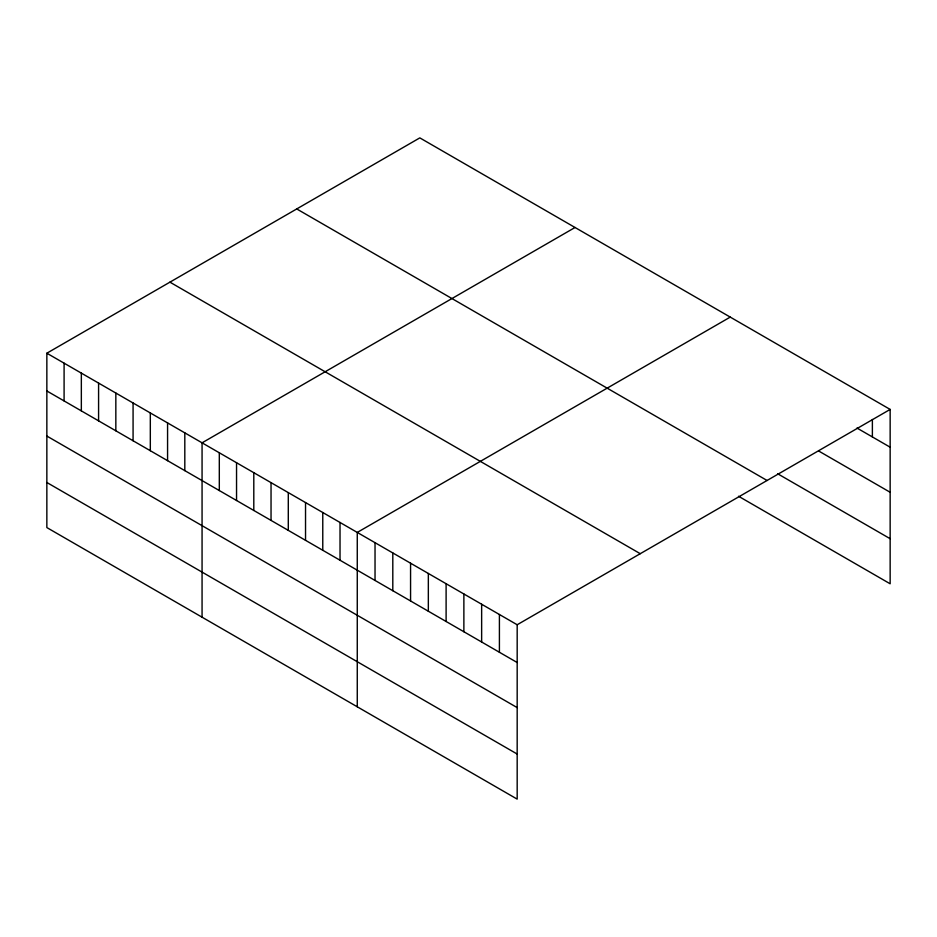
<?xml version="1.0" encoding="UTF-8"?>
<svg xmlns="http://www.w3.org/2000/svg" width="937" height="937" viewBox="0 0 937 937"><rect width="100%" height="100%" fill="white"/><g stroke="black" fill="none" stroke-linecap="round" stroke-linejoin="round"><path stroke-width="1.41" d="M46.85 353.214L517.177 624.756L517.177 799.12L46.85 527.578L46.85 353.214L419.823 137.88L890.15 409.422L890.15 583.786L738.532 496.247M575.025 227.492L202.064 442.826L202.064 617.178M730.239 317.104L357.266 532.427L357.266 706.791M517.177 624.756L890.15 409.422M856.98 428.045L890.15 447.195M819.079 451.236L890.15 492.265M777.616 473.735L890.15 538.705M296.736 208.939L767.075 480.482M169.925 282.154L640.264 553.697M46.85 390.975L517.177 662.518M46.85 436.056L517.177 707.599M46.85 482.496L517.177 754.039M872.382 419.507L872.382 436.935M499.409 614.496L499.409 652.257M481.641 604.236L481.641 642.009M463.874 593.976L463.874 631.749M446.106 583.728L446.106 621.489M428.338 573.467L428.338 611.229M410.57 563.207L410.57 600.968M392.802 552.947L392.802 590.708M375.034 542.687L375.034 580.448M340.026 522.471L340.026 560.244M322.773 512.516L322.773 550.277M305.532 502.56L305.532 540.321M288.291 492.604L288.291 530.365M271.039 482.649L271.039 520.41M253.798 472.693L253.798 510.454M236.546 462.737L236.546 500.499M219.305 452.782L219.305 490.543M184.812 432.871L184.812 470.632M167.571 422.903L167.571 460.676M150.318 412.948L150.318 450.72M133.077 402.992L133.077 440.765M115.837 393.036L115.837 430.797M98.584 383.081L98.584 420.842M81.343 373.125L81.343 410.886M64.091 363.169L64.091 400.931"/></g></svg>
